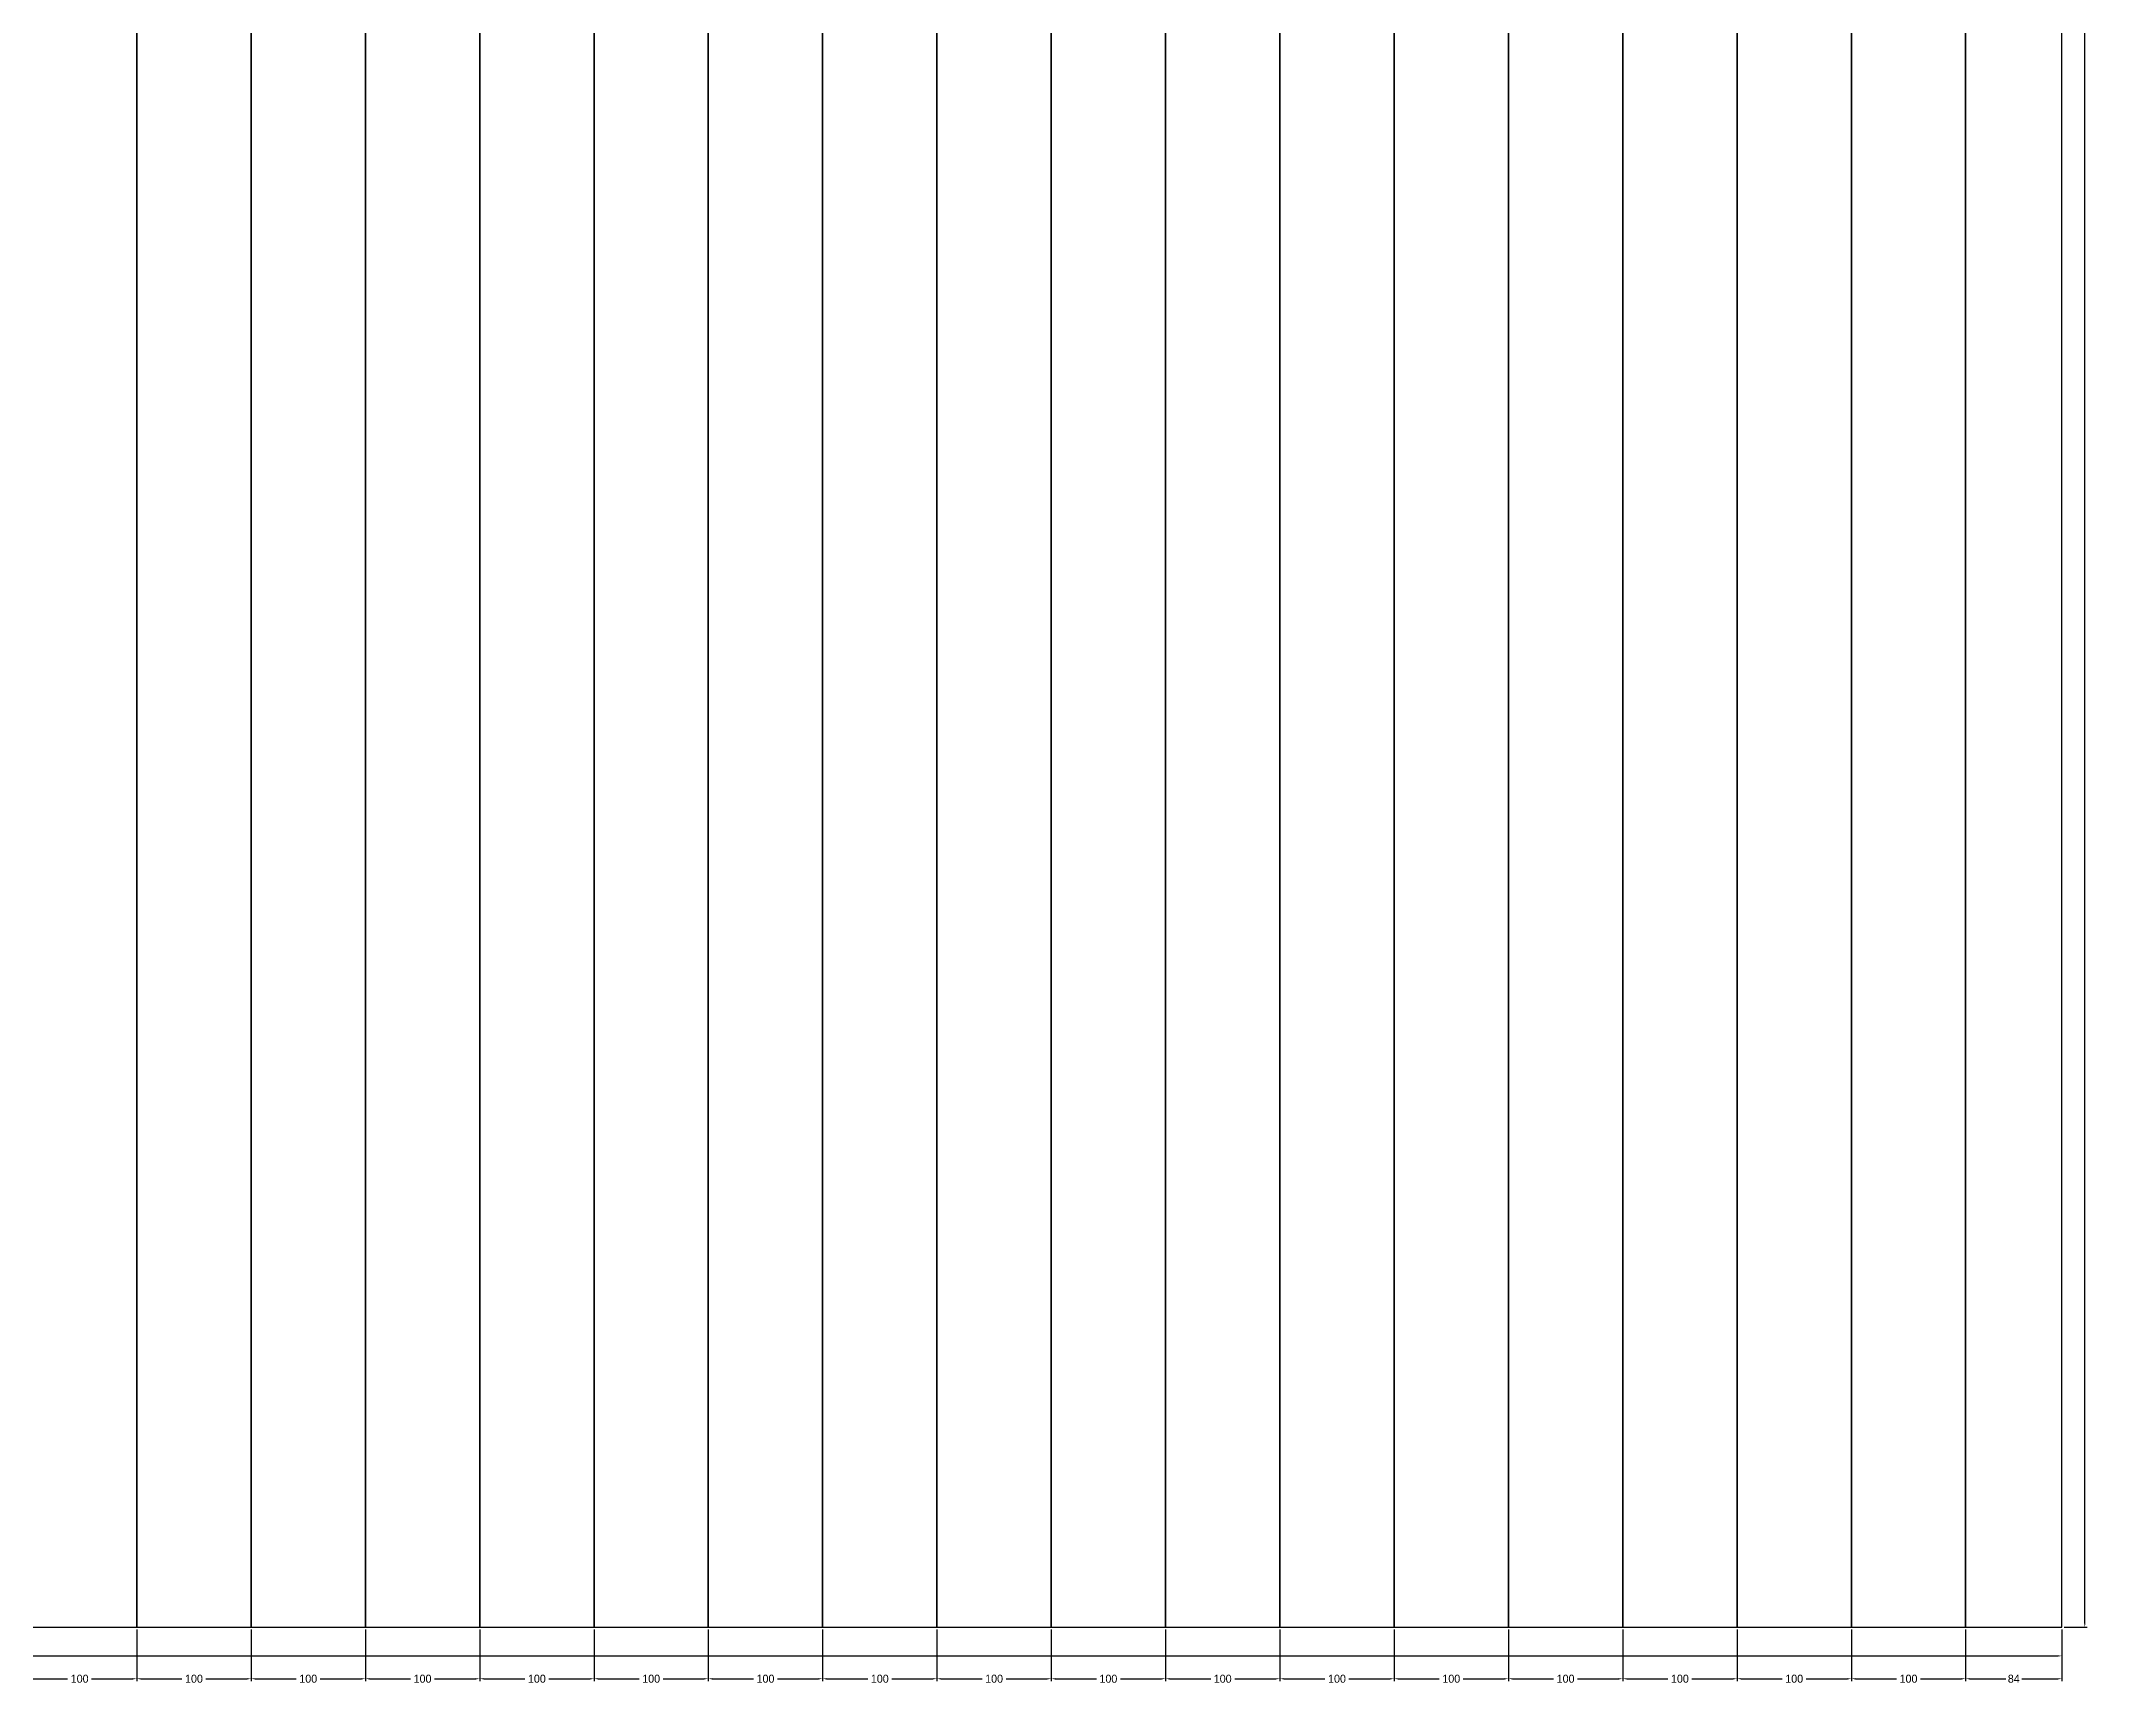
# Model space of a CAD drawing. Header units: metres. Extents: x -159 to 6009, y -50 to 2907.
# Drawn here: x 4216 to 6009, y -50 to 1388 of the extents above; entities that cross this region are included whole.
import ezdxf

# ---------------------------------------------------------------- set-up
doc = ezdxf.new("R2010")
doc.units = ezdxf.units.M
for name, color, linetype in [('Contorno', 7, 'Continuous'), ('COTA', 3, 'Continuous'), ('Paineis', 3, 'Continuous')]:
    doc.layers.add(name, color=color, linetype=linetype)
doc.dimstyles.new('COTA_LJ', dxfattribs={"dimtxt": 7, "dimasz": 3.5, "dimexe": 2, "dimexo": 2, "dimgap": 1.5, "dimtad": 1, "dimdec": 1, "dimcen": 2.5, "dimclrd": 3, "dimclre": 3, "dimclrt": 3, "dimazin": 3, "dimtfac": 1, "dimtmove": 0, "dimatfit": 3})

# ---------------------------------------------------------------- blocks, each defined once
blk = doc.blocks.new('_CLOSEDFILLED')
at = {"color": 0, "linetype": 'BYBLOCK'}
blk.add_solid([(-1, 0.16), (0, 0), (-1, -0.16)], dxfattribs=at)
blk = doc.blocks.new('*D1')
at = {"color": 3}
for p, q in [((0, -2), (0, -27)), ((5984.2, -2), (5984.2, -27)), ((3.5, -25), (2978.1, -25)), ((3006.1, -25), (5980.7, -25))]:
    blk.add_line(p, q, dxfattribs=at)
at = {"layer": 'Defpoints'}
for p in [(0, 0), (5984.2, 0), (0, -25)]:
    blk.add_point(p, dxfattribs=at)
at = {"layer": 'COTA', "color": 3, "xscale": 3.5, "yscale": 3.5, "rotation": 180}
blk.add_blockref('_CLOSEDFILLED', (0, -25), dxfattribs=at)
at = {"layer": 'COTA', "color": 3, "xscale": 3.5, "yscale": 3.5}
blk.add_blockref('_CLOSEDFILLED', (5984.2, -25), dxfattribs=at)
at = {"layer": 'COTA', "color": 3, "insert": (2992.1, -25), "char_height": 7, "attachment_point": 5}
blk.add_mtext('5984', dxfattribs=at)
blk = doc.blocks.new('*D2')
at = {"color": 3}
for p, q in [((5986.2, 2870), (6006.2, 2870)), ((6004.2, 1449), (6004.2, 2866.5)), ((6004.2, 3.5), (6004.2, 1421)), ((5986.2, 0), (6006.2, 0))]:
    blk.add_line(p, q, dxfattribs=at)
at = {"layer": 'Defpoints'}
for p in [(5984.2, 2870), (5984.2, 0), (6004.2, 0)]:
    blk.add_point(p, dxfattribs=at)
at = {"layer": 'COTA', "color": 3, "xscale": 3.5, "yscale": 3.5}
for p, rotation in [((6004.2, 2870), 90), ((6004.2, 0), 270)]:
    blk.add_blockref('_CLOSEDFILLED', p, dxfattribs=dict(at, rotation=rotation))
at = {"layer": 'COTA', "color": 3, "insert": (6004.2, 1435), "char_height": 7, "attachment_point": 5, "rotation": 90}
blk.add_mtext('2870', dxfattribs=at)
blk = doc.blocks.new('*D45')
at = {"color": 3}
for p, q in [((4200, -2), (4200, -47)), ((4300, -2), (4300, -47)), ((4203.5, -45), (4239.5, -45)), ((4260.5, -45), (4296.5, -45))]:
    blk.add_line(p, q, dxfattribs=at)
at = {"layer": 'Defpoints'}
for p in [(4200, 0), (4300, 0), (4200, -45)]:
    blk.add_point(p, dxfattribs=at)
at = {"layer": 'COTA', "color": 3, "xscale": 3.5, "yscale": 3.5, "rotation": 180}
blk.add_blockref('_CLOSEDFILLED', (4200, -45), dxfattribs=at)
at = {"layer": 'COTA', "color": 3, "xscale": 3.5, "yscale": 3.5}
blk.add_blockref('_CLOSEDFILLED', (4300, -45), dxfattribs=at)
at = {"layer": 'COTA', "color": 3, "insert": (4250, -45), "char_height": 7, "attachment_point": 5}
blk.add_mtext('100', dxfattribs=at)
blk = doc.blocks.new('*D46')
at = {"color": 3}
for p, q in [((4300, -2), (4300, -47)), ((4400, -2), (4400, -47)), ((4303.5, -45), (4339.5, -45)), ((4360.5, -45), (4396.5, -45))]:
    blk.add_line(p, q, dxfattribs=at)
at = {"layer": 'Defpoints'}
for p in [(4300, 0), (4400, 0), (4300, -45)]:
    blk.add_point(p, dxfattribs=at)
at = {"layer": 'COTA', "color": 3, "xscale": 3.5, "yscale": 3.5, "rotation": 180}
blk.add_blockref('_CLOSEDFILLED', (4300, -45), dxfattribs=at)
at = {"layer": 'COTA', "color": 3, "xscale": 3.5, "yscale": 3.5}
blk.add_blockref('_CLOSEDFILLED', (4400, -45), dxfattribs=at)
at = {"layer": 'COTA', "color": 3, "insert": (4350, -45), "char_height": 7, "attachment_point": 5}
blk.add_mtext('100', dxfattribs=at)
blk = doc.blocks.new('*D47')
at = {"color": 3}
for p, q in [((4400, -2), (4400, -47)), ((4500, -2), (4500, -47)), ((4403.5, -45), (4439.5, -45)), ((4460.5, -45), (4496.5, -45))]:
    blk.add_line(p, q, dxfattribs=at)
at = {"layer": 'Defpoints'}
for p in [(4400, 0), (4500, 0), (4400, -45)]:
    blk.add_point(p, dxfattribs=at)
at = {"layer": 'COTA', "color": 3, "xscale": 3.5, "yscale": 3.5, "rotation": 180}
blk.add_blockref('_CLOSEDFILLED', (4400, -45), dxfattribs=at)
at = {"layer": 'COTA', "color": 3, "xscale": 3.5, "yscale": 3.5}
blk.add_blockref('_CLOSEDFILLED', (4500, -45), dxfattribs=at)
at = {"layer": 'COTA', "color": 3, "insert": (4450, -45), "char_height": 7, "attachment_point": 5}
blk.add_mtext('100', dxfattribs=at)
blk = doc.blocks.new('*D48')
at = {"color": 3}
for p, q in [((4500, -2), (4500, -47)), ((4600, -2), (4600, -47)), ((4503.5, -45), (4539.5, -45)), ((4560.5, -45), (4596.5, -45))]:
    blk.add_line(p, q, dxfattribs=at)
at = {"layer": 'Defpoints'}
for p in [(4500, 0), (4600, 0), (4500, -45)]:
    blk.add_point(p, dxfattribs=at)
at = {"layer": 'COTA', "color": 3, "xscale": 3.5, "yscale": 3.5, "rotation": 180}
blk.add_blockref('_CLOSEDFILLED', (4500, -45), dxfattribs=at)
at = {"layer": 'COTA', "color": 3, "xscale": 3.5, "yscale": 3.5}
blk.add_blockref('_CLOSEDFILLED', (4600, -45), dxfattribs=at)
at = {"layer": 'COTA', "color": 3, "insert": (4550, -45), "char_height": 7, "attachment_point": 5}
blk.add_mtext('100', dxfattribs=at)
blk = doc.blocks.new('*D49')
at = {"color": 3}
for p, q in [((4600, -2), (4600, -47)), ((4700, -2), (4700, -47)), ((4603.5, -45), (4639.5, -45)), ((4660.5, -45), (4696.5, -45))]:
    blk.add_line(p, q, dxfattribs=at)
at = {"layer": 'Defpoints'}
for p in [(4600, 0), (4700, 0), (4600, -45)]:
    blk.add_point(p, dxfattribs=at)
at = {"layer": 'COTA', "color": 3, "xscale": 3.5, "yscale": 3.5, "rotation": 180}
blk.add_blockref('_CLOSEDFILLED', (4600, -45), dxfattribs=at)
at = {"layer": 'COTA', "color": 3, "xscale": 3.5, "yscale": 3.5}
blk.add_blockref('_CLOSEDFILLED', (4700, -45), dxfattribs=at)
at = {"layer": 'COTA', "color": 3, "insert": (4650, -45), "char_height": 7, "attachment_point": 5}
blk.add_mtext('100', dxfattribs=at)
blk = doc.blocks.new('*D50')
at = {"color": 3}
for p, q in [((4700, -2), (4700, -47)), ((4800, -2), (4800, -47)), ((4703.5, -45), (4739.5, -45)), ((4760.5, -45), (4796.5, -45))]:
    blk.add_line(p, q, dxfattribs=at)
at = {"layer": 'Defpoints'}
for p in [(4700, 0), (4800, 0), (4700, -45)]:
    blk.add_point(p, dxfattribs=at)
at = {"layer": 'COTA', "color": 3, "xscale": 3.5, "yscale": 3.5, "rotation": 180}
blk.add_blockref('_CLOSEDFILLED', (4700, -45), dxfattribs=at)
at = {"layer": 'COTA', "color": 3, "xscale": 3.5, "yscale": 3.5}
blk.add_blockref('_CLOSEDFILLED', (4800, -45), dxfattribs=at)
at = {"layer": 'COTA', "color": 3, "insert": (4750, -45), "char_height": 7, "attachment_point": 5}
blk.add_mtext('100', dxfattribs=at)
blk = doc.blocks.new('*D51')
at = {"color": 3}
for p, q in [((4800, -2), (4800, -47)), ((4900, -2), (4900, -47)), ((4803.5, -45), (4839.5, -45)), ((4860.5, -45), (4896.5, -45))]:
    blk.add_line(p, q, dxfattribs=at)
at = {"layer": 'Defpoints'}
for p in [(4800, 0), (4900, 0), (4800, -45)]:
    blk.add_point(p, dxfattribs=at)
at = {"layer": 'COTA', "color": 3, "xscale": 3.5, "yscale": 3.5, "rotation": 180}
blk.add_blockref('_CLOSEDFILLED', (4800, -45), dxfattribs=at)
at = {"layer": 'COTA', "color": 3, "xscale": 3.5, "yscale": 3.5}
blk.add_blockref('_CLOSEDFILLED', (4900, -45), dxfattribs=at)
at = {"layer": 'COTA', "color": 3, "insert": (4850, -45), "char_height": 7, "attachment_point": 5}
blk.add_mtext('100', dxfattribs=at)
blk = doc.blocks.new('*D52')
at = {"color": 3}
for p, q in [((4900, -2), (4900, -47)), ((5000, -2), (5000, -47)), ((4903.5, -45), (4939.5, -45)), ((4960.5, -45), (4996.5, -45))]:
    blk.add_line(p, q, dxfattribs=at)
at = {"layer": 'Defpoints'}
for p in [(4900, 0), (5000, 0), (4900, -45)]:
    blk.add_point(p, dxfattribs=at)
at = {"layer": 'COTA', "color": 3, "xscale": 3.5, "yscale": 3.5, "rotation": 180}
blk.add_blockref('_CLOSEDFILLED', (4900, -45), dxfattribs=at)
at = {"layer": 'COTA', "color": 3, "xscale": 3.5, "yscale": 3.5}
blk.add_blockref('_CLOSEDFILLED', (5000, -45), dxfattribs=at)
at = {"layer": 'COTA', "color": 3, "insert": (4950, -45), "char_height": 7, "attachment_point": 5}
blk.add_mtext('100', dxfattribs=at)
blk = doc.blocks.new('*D53')
at = {"color": 3}
for p, q in [((5000, -2), (5000, -47)), ((5100, -2), (5100, -47)), ((5003.5, -45), (5039.5, -45)), ((5060.5, -45), (5096.5, -45))]:
    blk.add_line(p, q, dxfattribs=at)
at = {"layer": 'Defpoints'}
for p in [(5000, 0), (5100, 0), (5000, -45)]:
    blk.add_point(p, dxfattribs=at)
at = {"layer": 'COTA', "color": 3, "xscale": 3.5, "yscale": 3.5, "rotation": 180}
blk.add_blockref('_CLOSEDFILLED', (5000, -45), dxfattribs=at)
at = {"layer": 'COTA', "color": 3, "xscale": 3.5, "yscale": 3.5}
blk.add_blockref('_CLOSEDFILLED', (5100, -45), dxfattribs=at)
at = {"layer": 'COTA', "color": 3, "insert": (5050, -45), "char_height": 7, "attachment_point": 5}
blk.add_mtext('100', dxfattribs=at)
blk = doc.blocks.new('*D54')
at = {"color": 3}
for p, q in [((5100, -2), (5100, -47)), ((5200, -2), (5200, -47)), ((5103.5, -45), (5139.5, -45)), ((5160.5, -45), (5196.5, -45))]:
    blk.add_line(p, q, dxfattribs=at)
at = {"layer": 'Defpoints'}
for p in [(5100, 0), (5200, 0), (5100, -45)]:
    blk.add_point(p, dxfattribs=at)
at = {"layer": 'COTA', "color": 3, "xscale": 3.5, "yscale": 3.5, "rotation": 180}
blk.add_blockref('_CLOSEDFILLED', (5100, -45), dxfattribs=at)
at = {"layer": 'COTA', "color": 3, "xscale": 3.5, "yscale": 3.5}
blk.add_blockref('_CLOSEDFILLED', (5200, -45), dxfattribs=at)
at = {"layer": 'COTA', "color": 3, "insert": (5150, -45), "char_height": 7, "attachment_point": 5}
blk.add_mtext('100', dxfattribs=at)
blk = doc.blocks.new('*D55')
at = {"color": 3}
for p, q in [((5200, -2), (5200, -47)), ((5300, -2), (5300, -47)), ((5203.5, -45), (5239.5, -45)), ((5260.5, -45), (5296.5, -45))]:
    blk.add_line(p, q, dxfattribs=at)
at = {"layer": 'Defpoints'}
for p in [(5200, 0), (5300, 0), (5200, -45)]:
    blk.add_point(p, dxfattribs=at)
at = {"layer": 'COTA', "color": 3, "xscale": 3.5, "yscale": 3.5, "rotation": 180}
blk.add_blockref('_CLOSEDFILLED', (5200, -45), dxfattribs=at)
at = {"layer": 'COTA', "color": 3, "xscale": 3.5, "yscale": 3.5}
blk.add_blockref('_CLOSEDFILLED', (5300, -45), dxfattribs=at)
at = {"layer": 'COTA', "color": 3, "insert": (5250, -45), "char_height": 7, "attachment_point": 5}
blk.add_mtext('100', dxfattribs=at)
blk = doc.blocks.new('*D56')
at = {"color": 3}
for p, q in [((5300, -2), (5300, -47)), ((5400, -2), (5400, -47)), ((5303.5, -45), (5339.5, -45)), ((5360.5, -45), (5396.5, -45))]:
    blk.add_line(p, q, dxfattribs=at)
at = {"layer": 'Defpoints'}
for p in [(5300, 0), (5400, 0), (5300, -45)]:
    blk.add_point(p, dxfattribs=at)
at = {"layer": 'COTA', "color": 3, "xscale": 3.5, "yscale": 3.5, "rotation": 180}
blk.add_blockref('_CLOSEDFILLED', (5300, -45), dxfattribs=at)
at = {"layer": 'COTA', "color": 3, "xscale": 3.5, "yscale": 3.5}
blk.add_blockref('_CLOSEDFILLED', (5400, -45), dxfattribs=at)
at = {"layer": 'COTA', "color": 3, "insert": (5350, -45), "char_height": 7, "attachment_point": 5}
blk.add_mtext('100', dxfattribs=at)
blk = doc.blocks.new('*D57')
at = {"color": 3}
for p, q in [((5400, -2), (5400, -47)), ((5500, -2), (5500, -47)), ((5403.5, -45), (5439.5, -45)), ((5460.5, -45), (5496.5, -45))]:
    blk.add_line(p, q, dxfattribs=at)
at = {"layer": 'Defpoints'}
for p in [(5400, 0), (5500, 0), (5400, -45)]:
    blk.add_point(p, dxfattribs=at)
at = {"layer": 'COTA', "color": 3, "xscale": 3.5, "yscale": 3.5, "rotation": 180}
blk.add_blockref('_CLOSEDFILLED', (5400, -45), dxfattribs=at)
at = {"layer": 'COTA', "color": 3, "xscale": 3.5, "yscale": 3.5}
blk.add_blockref('_CLOSEDFILLED', (5500, -45), dxfattribs=at)
at = {"layer": 'COTA', "color": 3, "insert": (5450, -45), "char_height": 7, "attachment_point": 5}
blk.add_mtext('100', dxfattribs=at)
blk = doc.blocks.new('*D58')
at = {"color": 3}
for p, q in [((5500, -2), (5500, -47)), ((5600, -2), (5600, -47)), ((5503.5, -45), (5539.5, -45)), ((5560.5, -45), (5596.5, -45))]:
    blk.add_line(p, q, dxfattribs=at)
at = {"layer": 'Defpoints'}
for p in [(5500, 0), (5600, 0), (5500, -45)]:
    blk.add_point(p, dxfattribs=at)
at = {"layer": 'COTA', "color": 3, "xscale": 3.5, "yscale": 3.5, "rotation": 180}
blk.add_blockref('_CLOSEDFILLED', (5500, -45), dxfattribs=at)
at = {"layer": 'COTA', "color": 3, "xscale": 3.5, "yscale": 3.5}
blk.add_blockref('_CLOSEDFILLED', (5600, -45), dxfattribs=at)
at = {"layer": 'COTA', "color": 3, "insert": (5550, -45), "char_height": 7, "attachment_point": 5}
blk.add_mtext('100', dxfattribs=at)
blk = doc.blocks.new('*D59')
at = {"color": 3}
for p, q in [((5600, -2), (5600, -47)), ((5700, -2), (5700, -47)), ((5603.5, -45), (5639.5, -45)), ((5660.5, -45), (5696.5, -45))]:
    blk.add_line(p, q, dxfattribs=at)
at = {"layer": 'Defpoints'}
for p in [(5600, 0), (5700, 0), (5600, -45)]:
    blk.add_point(p, dxfattribs=at)
at = {"layer": 'COTA', "color": 3, "xscale": 3.5, "yscale": 3.5, "rotation": 180}
blk.add_blockref('_CLOSEDFILLED', (5600, -45), dxfattribs=at)
at = {"layer": 'COTA', "color": 3, "xscale": 3.5, "yscale": 3.5}
blk.add_blockref('_CLOSEDFILLED', (5700, -45), dxfattribs=at)
at = {"layer": 'COTA', "color": 3, "insert": (5650, -45), "char_height": 7, "attachment_point": 5}
blk.add_mtext('100', dxfattribs=at)
blk = doc.blocks.new('*D60')
at = {"color": 3}
for p, q in [((5700, -2), (5700, -47)), ((5800, -2), (5800, -47)), ((5703.5, -45), (5739.5, -45)), ((5760.5, -45), (5796.5, -45))]:
    blk.add_line(p, q, dxfattribs=at)
at = {"layer": 'Defpoints'}
for p in [(5700, 0), (5800, 0), (5700, -45)]:
    blk.add_point(p, dxfattribs=at)
at = {"layer": 'COTA', "color": 3, "xscale": 3.5, "yscale": 3.5, "rotation": 180}
blk.add_blockref('_CLOSEDFILLED', (5700, -45), dxfattribs=at)
at = {"layer": 'COTA', "color": 3, "xscale": 3.5, "yscale": 3.5}
blk.add_blockref('_CLOSEDFILLED', (5800, -45), dxfattribs=at)
at = {"layer": 'COTA', "color": 3, "insert": (5750, -45), "char_height": 7, "attachment_point": 5}
blk.add_mtext('100', dxfattribs=at)
blk = doc.blocks.new('*D61')
at = {"color": 3}
for p, q in [((5800, -2), (5800, -47)), ((5900, -2), (5900, -47)), ((5803.5, -45), (5839.5, -45)), ((5860.5, -45), (5896.5, -45))]:
    blk.add_line(p, q, dxfattribs=at)
at = {"layer": 'Defpoints'}
for p in [(5800, 0), (5900, 0), (5800, -45)]:
    blk.add_point(p, dxfattribs=at)
at = {"layer": 'COTA', "color": 3, "xscale": 3.5, "yscale": 3.5, "rotation": 180}
blk.add_blockref('_CLOSEDFILLED', (5800, -45), dxfattribs=at)
at = {"layer": 'COTA', "color": 3, "xscale": 3.5, "yscale": 3.5}
blk.add_blockref('_CLOSEDFILLED', (5900, -45), dxfattribs=at)
at = {"layer": 'COTA', "color": 3, "insert": (5850, -45), "char_height": 7, "attachment_point": 5}
blk.add_mtext('100', dxfattribs=at)
blk = doc.blocks.new('*D62')
at = {"color": 3}
for p, q in [((5900, -2), (5900, -47)), ((5984.2, -2), (5984.2, -47)), ((5903.5, -45), (5935.1, -45)), ((5949.1, -45), (5980.7, -45))]:
    blk.add_line(p, q, dxfattribs=at)
at = {"layer": 'Defpoints'}
for p in [(5900, 0), (5984.2, 0), (5900, -45)]:
    blk.add_point(p, dxfattribs=at)
at = {"layer": 'COTA', "color": 3, "xscale": 3.5, "yscale": 3.5, "rotation": 180}
blk.add_blockref('_CLOSEDFILLED', (5900, -45), dxfattribs=at)
at = {"layer": 'COTA', "color": 3, "xscale": 3.5, "yscale": 3.5}
blk.add_blockref('_CLOSEDFILLED', (5984.2, -45), dxfattribs=at)
at = {"layer": 'COTA', "color": 3, "insert": (5942.1, -45), "char_height": 7, "attachment_point": 5}
blk.add_mtext('84', dxfattribs=at)

msp = doc.modelspace()

# ---------------------------------------------------------------- linework, layer by layer
at = {"layer": 'Contorno'}
msp.add_lwpolyline([(0, 0), (5984.2, 0), (5984.2, 2870), (0, 2870), (0, 0)], close=True, dxfattribs=at)
at = {"layer": 'Paineis'}
for points in [[(4200, 0), (4300, 0), (4300, 2870), (4200, 2870)], [(4300, 0), (4400, 0), (4400, 2870), (4300, 2870)], [(4400, 0), (4500, 0), (4500, 2870), (4400, 2870)], [(4500, 0), (4600, 0), (4600, 2870), (4500, 2870)], [(4600, 0), (4700, 0), (4700, 2870), (4600, 2870)], [(4700, 0), (4800, 0), (4800, 2870), (4700, 2870)], [(4800, 0), (4900, 0), (4900, 2870), (4800, 2870)], [(4900, 0), (5000, 0), (5000, 2870), (4900, 2870)], [(5000, 0), (5100, 0), (5100, 2870), (5000, 2870)], [(5100, 0), (5200, 0), (5200, 2870), (5100, 2870)], [(5200, 0), (5300, 0), (5300, 2870), (5200, 2870)], [(5300, 0), (5400, 0), (5400, 2870), (5300, 2870)], [(5400, 0), (5500, 0), (5500, 2870), (5400, 2870)], [(5500, 0), (5600, 0), (5600, 2870), (5500, 2870)], [(5600, 0), (5700, 0), (5700, 2870), (5600, 2870)], [(5700, 0), (5800, 0), (5800, 2870), (5700, 2870)], [(5800, 0), (5900, 0), (5900, 2870), (5800, 2870)], [(5900, 0), (5984.2, 0), (5984.2, 2870), (5900, 2870)]]:
    msp.add_lwpolyline(points, close=True, dxfattribs=at)

# ---------------------------------------------------------------- dimensions: what is measured, and where the dimension line sits
at = {"layer": 'COTA'}
dim = msp.add_linear_dim(base=(6004.2, 0), p1=(5984.2, 0), p2=(5984.2, 2870), angle=90, dimstyle='COTA_LJ', dxfattribs=at)
dim.commit()
dim.dimension.update_dxf_attribs({"geometry": '*D2', "text_midpoint": (6004.2, 1435)})
for base, p1, p2, picture, middle in [((0, -25), (0, 0), (5984.2, 0), '*D1', (2992.1, -25)), ((4200, -45), (4200, 0), (4300, 0), '*D45', (4250, -45)), ((4300, -45), (4300, 0), (4400, 0), '*D46', (4350, -45)), ((4400, -45), (4400, 0), (4500, 0), '*D47', (4450, -45)), ((4500, -45), (4500, 0), (4600, 0), '*D48', (4550, -45)), ((4600, -45), (4600, 0), (4700, 0), '*D49', (4650, -45)), ((4700, -45), (4700, 0), (4800, 0), '*D50', (4750, -45)), ((4800, -45), (4800, 0), (4900, 0), '*D51', (4850, -45)), ((4900, -45), (4900, 0), (5000, 0), '*D52', (4950, -45)), ((5000, -45), (5000, 0), (5100, 0), '*D53', (5050, -45)), ((5100, -45), (5100, 0), (5200, 0), '*D54', (5150, -45)), ((5200, -45), (5200, 0), (5300, 0), '*D55', (5250, -45)), ((5300, -45), (5300, 0), (5400, 0), '*D56', (5350, -45)), ((5400, -45), (5400, 0), (5500, 0), '*D57', (5450, -45)), ((5500, -45), (5500, 0), (5600, 0), '*D58', (5550, -45)), ((5600, -45), (5600, 0), (5700, 0), '*D59', (5650, -45)), ((5700, -45), (5700, 0), (5800, 0), '*D60', (5750, -45)), ((5800, -45), (5800, 0), (5900, 0), '*D61', (5850, -45)), ((5900, -45), (5900, 0), (5984.2, 0), '*D62', (5942.1, -45))]:
    dim = msp.add_linear_dim(base=base, p1=p1, p2=p2, dimstyle='COTA_LJ', dxfattribs=at)
    dim.commit()
    dim.dimension.update_dxf_attribs({"geometry": picture, "text_midpoint": middle})

doc.saveas('drawing.dxf')
